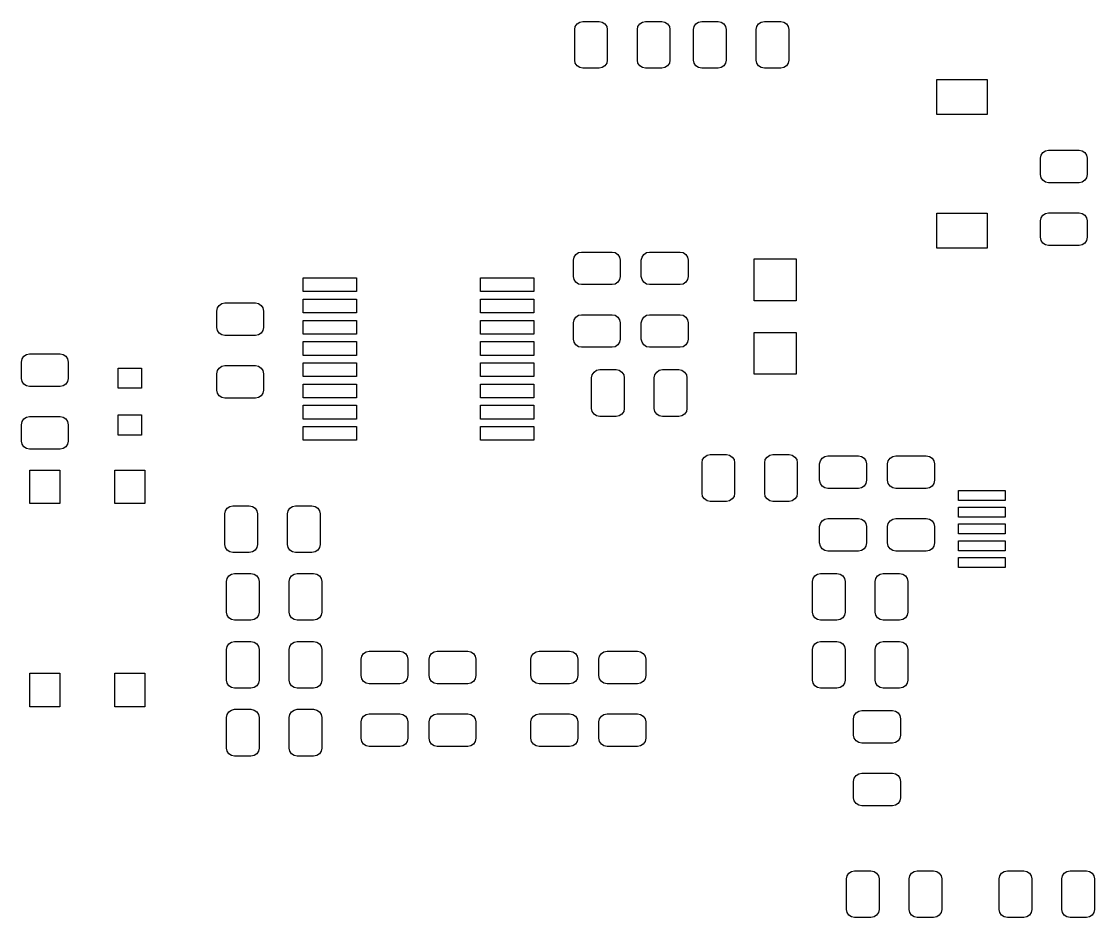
# Model space of a CAD drawing. Extents: x -0.12 to 2.48, y -0.88 to 0.18.
# Drawn here: x -0.118 to 1.146, y -0.878 to 0.178 of the extents above; entities that cross this region are included whole.
import ezdxf

# ---------------------------------------------------------------- set-up
doc = ezdxf.new("R2010")
doc.units = 0
doc.header["$MEASUREMENT"] = 0
doc.layers.add('BLACK', color=7, linetype='CONTINUOUS')

msp = doc.modelspace()

# ---------------------------------------------------------------- linework, layer by layer
at = {"layer": 'BLACK', "linetype": 'CONTINUOUS'}
for p, q in [((0.5398, 0.1768), (0.5435, 0.1776)), ((0.5435, 0.1776), (0.5627, 0.1776)), ((0.5627, 0.1776), (0.5664, 0.1768)), ((0.6136, 0.1768), (0.6173, 0.1776)), ((0.6173, 0.1776), (0.6365, 0.1776)), ((0.6365, 0.1776), (0.6402, 0.1768)), ((0.6798, 0.1768), (0.6835, 0.1776)), ((0.6835, 0.1776), (0.7027, 0.1776)), ((0.7027, 0.1776), (0.7064, 0.1768)), ((0.7536, 0.1768), (0.7573, 0.1776)), ((0.7573, 0.1776), (0.7765, 0.1776)), ((0.7765, 0.1776), (0.7802, 0.1768)), ((0.5339, 0.168), (0.5346, 0.1716)), ((0.5339, 0.132), (0.5339, 0.168)), ((0.5346, 0.1716), (0.5367, 0.1747)), ((0.5367, 0.1747), (0.5398, 0.1768)), ((0.5664, 0.1768), (0.5695, 0.1747)), ((0.5695, 0.1747), (0.5716, 0.1716)), ((0.5716, 0.1716), (0.5723, 0.168)), ((0.5723, 0.168), (0.5723, 0.132)), ((0.6077, 0.168), (0.6084, 0.1716)), ((0.6077, 0.132), (0.6077, 0.168)), ((0.6084, 0.1716), (0.6105, 0.1747)), ((0.6105, 0.1747), (0.6136, 0.1768)), ((0.6402, 0.1768), (0.6433, 0.1747)), ((0.6433, 0.1747), (0.6454, 0.1716)), ((0.6454, 0.1716), (0.6461, 0.168)), ((0.6461, 0.168), (0.6461, 0.132)), ((0.6739, 0.168), (0.6746, 0.1716)), ((0.6739, 0.132), (0.6739, 0.168)), ((0.6746, 0.1716), (0.6767, 0.1747)), ((0.6767, 0.1747), (0.6798, 0.1768)), ((0.7064, 0.1768), (0.7095, 0.1747)), ((0.7095, 0.1747), (0.7116, 0.1716)), ((0.7116, 0.1716), (0.7123, 0.168)), ((0.7123, 0.168), (0.7123, 0.132)), ((0.7477, 0.168), (0.7484, 0.1716)), ((0.7477, 0.132), (0.7477, 0.168)), ((0.7484, 0.1716), (0.7505, 0.1747)), ((0.7505, 0.1747), (0.7536, 0.1768)), ((0.7802, 0.1768), (0.7833, 0.1747)), ((0.7833, 0.1747), (0.7854, 0.1716)), ((0.7854, 0.1716), (0.7861, 0.168)), ((0.7861, 0.168), (0.7861, 0.132)), ((0.5346, 0.1284), (0.5339, 0.132)), ((0.5367, 0.1253), (0.5346, 0.1284)), ((0.5716, 0.1284), (0.5695, 0.1253)), ((0.5723, 0.132), (0.5716, 0.1284)), ((0.6084, 0.1284), (0.6077, 0.132)), ((0.6105, 0.1253), (0.6084, 0.1284)), ((0.6454, 0.1284), (0.6433, 0.1253)), ((0.6461, 0.132), (0.6454, 0.1284)), ((0.6746, 0.1284), (0.6739, 0.132)), ((0.6767, 0.1253), (0.6746, 0.1284)), ((0.7116, 0.1284), (0.7095, 0.1253)), ((0.7123, 0.132), (0.7116, 0.1284)), ((0.7484, 0.1284), (0.7477, 0.132)), ((0.7505, 0.1253), (0.7484, 0.1284)), ((0.7854, 0.1284), (0.7833, 0.1253)), ((0.7861, 0.132), (0.7854, 0.1284)), ((0.5398, 0.1232), (0.5367, 0.1253)), ((0.5435, 0.1224), (0.5398, 0.1232)), ((0.5627, 0.1224), (0.5435, 0.1224)), ((0.5664, 0.1232), (0.5627, 0.1224)), ((0.5695, 0.1253), (0.5664, 0.1232)), ((0.6136, 0.1232), (0.6105, 0.1253)), ((0.6173, 0.1224), (0.6136, 0.1232)), ((0.6365, 0.1224), (0.6173, 0.1224)), ((0.6402, 0.1232), (0.6365, 0.1224)), ((0.6433, 0.1253), (0.6402, 0.1232)), ((0.6798, 0.1232), (0.6767, 0.1253)), ((0.6835, 0.1224), (0.6798, 0.1232)), ((0.7027, 0.1224), (0.6835, 0.1224)), ((0.7064, 0.1232), (0.7027, 0.1224)), ((0.7095, 0.1253), (0.7064, 0.1232)), ((0.7536, 0.1232), (0.7505, 0.1253)), ((0.7573, 0.1224), (0.7536, 0.1232)), ((0.7765, 0.1224), (0.7573, 0.1224)), ((0.7802, 0.1232), (0.7765, 0.1224)), ((0.7833, 0.1253), (0.7802, 0.1232)), ((0.9605, 0.0681), (0.9605, 0.1094)), ((0.9605, 0.1094), (1.0195, 0.1094)), ((1.0195, 0.1094), (1.0195, 0.0681)), ((1.0195, 0.0681), (0.9605, 0.0681)), ((1.0853, 0.0233), (1.0884, 0.0254)), ((1.0884, 0.0254), (1.092, 0.0261)), ((1.092, 0.0261), (1.128, 0.0261)), ((1.128, 0.0261), (1.1316, 0.0254)), ((1.1316, 0.0254), (1.1347, 0.0233)), ((1.0824, 0.0165), (1.0832, 0.0202)), ((1.0824, -0.0027), (1.0824, 0.0165)), ((1.0832, 0.0202), (1.0853, 0.0233)), ((1.1347, 0.0233), (1.1368, 0.0202)), ((1.1368, 0.0202), (1.1376, 0.0165)), ((1.1376, 0.0165), (1.1376, -0.0027)), ((1.0832, -0.0064), (1.0824, -0.0027)), ((1.0853, -0.0095), (1.0832, -0.0064)), ((1.0884, -0.0116), (1.0853, -0.0095)), ((1.092, -0.0123), (1.0884, -0.0116)), ((1.128, -0.0123), (1.092, -0.0123)), ((1.1316, -0.0116), (1.128, -0.0123)), ((1.1347, -0.0095), (1.1316, -0.0116)), ((1.1368, -0.0064), (1.1347, -0.0095)), ((1.1376, -0.0027), (1.1368, -0.0064)), ((0.9605, -0.0894), (0.9605, -0.0481)), ((0.9605, -0.0481), (1.0195, -0.0481)), ((1.0195, -0.0481), (1.0195, -0.0894)), ((1.0832, -0.0536), (1.0853, -0.0505)), ((1.0853, -0.0505), (1.0884, -0.0484)), ((1.0884, -0.0484), (1.092, -0.0477)), ((1.092, -0.0477), (1.128, -0.0477)), ((1.128, -0.0477), (1.1316, -0.0484)), ((1.1316, -0.0484), (1.1347, -0.0505)), ((1.1347, -0.0505), (1.1368, -0.0536)), ((1.0824, -0.0573), (1.0832, -0.0536)), ((1.0824, -0.0765), (1.0824, -0.0573)), ((1.1368, -0.0536), (1.1376, -0.0573)), ((1.1376, -0.0573), (1.1376, -0.0765)), ((1.0832, -0.0802), (1.0824, -0.0765)), ((1.0853, -0.0833), (1.0832, -0.0802)), ((1.0884, -0.0854), (1.0853, -0.0833)), ((1.092, -0.0861), (1.0884, -0.0854)), ((1.128, -0.0861), (1.092, -0.0861)), ((1.1316, -0.0854), (1.128, -0.0861)), ((1.1347, -0.0833), (1.1316, -0.0854)), ((1.1368, -0.0802), (1.1347, -0.0833)), ((1.1376, -0.0765), (1.1368, -0.0802)), ((0.5324, -0.1035), (0.5332, -0.0998)), ((0.5332, -0.0998), (0.5353, -0.0967)), ((0.5353, -0.0967), (0.5384, -0.0946)), ((0.5384, -0.0946), (0.542, -0.0939)), ((0.542, -0.0939), (0.578, -0.0939)), ((0.578, -0.0939), (0.5816, -0.0946)), ((0.5816, -0.0946), (0.5847, -0.0967)), ((0.5847, -0.0967), (0.5868, -0.0998)), ((0.5868, -0.0998), (0.5876, -0.1035)), ((0.6124, -0.1035), (0.6132, -0.0998)), ((0.6132, -0.0998), (0.6153, -0.0967)), ((0.6153, -0.0967), (0.6184, -0.0946)), ((0.6184, -0.0946), (0.622, -0.0939)), ((0.622, -0.0939), (0.658, -0.0939)), ((0.658, -0.0939), (0.6616, -0.0946)), ((0.6616, -0.0946), (0.6647, -0.0967)), ((0.6647, -0.0967), (0.6668, -0.0998)), ((0.6668, -0.0998), (0.6676, -0.1035)), ((1.0195, -0.0894), (0.9605, -0.0894)), ((0.5324, -0.1227), (0.5324, -0.1035)), ((0.5876, -0.1035), (0.5876, -0.1227)), ((0.6124, -0.1227), (0.6124, -0.1035)), ((0.6676, -0.1035), (0.6676, -0.1227)), ((0.7454, -0.1513), (0.7454, -0.1021)), ((0.7454, -0.1021), (0.7946, -0.1021)), ((0.7946, -0.1021), (0.7946, -0.1513)), ((0.214, -0.1406), (0.214, -0.1244)), ((0.214, -0.1244), (0.277, -0.1244)), ((0.277, -0.1244), (0.277, -0.1406)), ((0.423, -0.1406), (0.423, -0.1244)), ((0.423, -0.1244), (0.486, -0.1244)), ((0.486, -0.1244), (0.486, -0.1406)), ((0.5332, -0.1264), (0.5324, -0.1227)), ((0.5353, -0.1295), (0.5332, -0.1264)), ((0.5868, -0.1264), (0.5847, -0.1295)), ((0.5876, -0.1227), (0.5868, -0.1264)), ((0.6132, -0.1264), (0.6124, -0.1227)), ((0.6153, -0.1295), (0.6132, -0.1264)), ((0.6668, -0.1264), (0.6647, -0.1295)), ((0.6676, -0.1227), (0.6668, -0.1264)), ((0.5384, -0.1316), (0.5353, -0.1295)), ((0.542, -0.1323), (0.5384, -0.1316)), ((0.578, -0.1323), (0.542, -0.1323)), ((0.5816, -0.1316), (0.578, -0.1323)), ((0.5847, -0.1295), (0.5816, -0.1316)), ((0.6184, -0.1316), (0.6153, -0.1295)), ((0.622, -0.1323), (0.6184, -0.1316)), ((0.658, -0.1323), (0.622, -0.1323)), ((0.6616, -0.1316), (0.658, -0.1323)), ((0.6647, -0.1295), (0.6616, -0.1316)), ((0.277, -0.1406), (0.214, -0.1406)), ((0.214, -0.1656), (0.214, -0.1494)), ((0.214, -0.1494), (0.277, -0.1494)), ((0.277, -0.1494), (0.277, -0.1656)), ((0.486, -0.1406), (0.423, -0.1406)), ((0.423, -0.1656), (0.423, -0.1494)), ((0.423, -0.1494), (0.486, -0.1494)), ((0.486, -0.1494), (0.486, -0.1656)), ((0.7946, -0.1513), (0.7454, -0.1513)), ((0.1124, -0.1635), (0.1132, -0.1598)), ((0.1124, -0.1827), (0.1124, -0.1635)), ((0.1132, -0.1598), (0.1153, -0.1567)), ((0.1153, -0.1567), (0.1184, -0.1546)), ((0.1184, -0.1546), (0.122, -0.1539)), ((0.122, -0.1539), (0.158, -0.1539)), ((0.158, -0.1539), (0.1616, -0.1546)), ((0.1616, -0.1546), (0.1647, -0.1567)), ((0.1647, -0.1567), (0.1668, -0.1598)), ((0.1668, -0.1598), (0.1676, -0.1635)), ((0.1676, -0.1635), (0.1676, -0.1827)), ((0.277, -0.1656), (0.214, -0.1656)), ((0.214, -0.1906), (0.214, -0.1744)), ((0.214, -0.1744), (0.277, -0.1744)), ((0.277, -0.1744), (0.277, -0.1906)), ((0.486, -0.1656), (0.423, -0.1656)), ((0.423, -0.1906), (0.423, -0.1744)), ((0.423, -0.1744), (0.486, -0.1744)), ((0.486, -0.1744), (0.486, -0.1906)), ((0.5324, -0.1773), (0.5332, -0.1736)), ((0.5332, -0.1736), (0.5353, -0.1705)), ((0.5353, -0.1705), (0.5384, -0.1684)), ((0.5384, -0.1684), (0.542, -0.1677)), ((0.542, -0.1677), (0.578, -0.1677)), ((0.578, -0.1677), (0.5816, -0.1684)), ((0.5816, -0.1684), (0.5847, -0.1705)), ((0.5847, -0.1705), (0.5868, -0.1736)), ((0.5868, -0.1736), (0.5876, -0.1773)), ((0.6124, -0.1773), (0.6132, -0.1736)), ((0.6132, -0.1736), (0.6153, -0.1705)), ((0.6153, -0.1705), (0.6184, -0.1684)), ((0.6184, -0.1684), (0.622, -0.1677)), ((0.622, -0.1677), (0.658, -0.1677)), ((0.658, -0.1677), (0.6616, -0.1684)), ((0.6616, -0.1684), (0.6647, -0.1705)), ((0.6647, -0.1705), (0.6668, -0.1736)), ((0.6668, -0.1736), (0.6676, -0.1773)), ((0.1132, -0.1864), (0.1124, -0.1827)), ((0.1153, -0.1895), (0.1132, -0.1864)), ((0.1184, -0.1916), (0.1153, -0.1895)), ((0.1647, -0.1895), (0.1616, -0.1916)), ((0.1668, -0.1864), (0.1647, -0.1895)), ((0.1676, -0.1827), (0.1668, -0.1864)), ((0.5324, -0.1965), (0.5324, -0.1773)), ((0.5876, -0.1773), (0.5876, -0.1965)), ((0.6124, -0.1965), (0.6124, -0.1773)), ((0.6676, -0.1773), (0.6676, -0.1965)), ((0.7454, -0.2379), (0.7454, -0.1887)), ((0.7454, -0.1887), (0.7946, -0.1887)), ((0.7946, -0.1887), (0.7946, -0.2379)), ((0.122, -0.1923), (0.1184, -0.1916)), ((0.158, -0.1923), (0.122, -0.1923)), ((0.1616, -0.1916), (0.158, -0.1923)), ((0.277, -0.1906), (0.214, -0.1906)), ((0.214, -0.2156), (0.214, -0.1994)), ((0.214, -0.1994), (0.277, -0.1994)), ((0.277, -0.1994), (0.277, -0.2156)), ((0.486, -0.1906), (0.423, -0.1906)), ((0.423, -0.2156), (0.423, -0.1994)), ((0.423, -0.1994), (0.486, -0.1994)), ((0.486, -0.1994), (0.486, -0.2156)), ((0.5332, -0.2002), (0.5324, -0.1965)), ((0.5353, -0.2033), (0.5332, -0.2002)), ((0.5868, -0.2002), (0.5847, -0.2033)), ((0.5876, -0.1965), (0.5868, -0.2002)), ((0.6132, -0.2002), (0.6124, -0.1965)), ((0.6153, -0.2033), (0.6132, -0.2002)), ((0.6668, -0.2002), (0.6647, -0.2033)), ((0.6676, -0.1965), (0.6668, -0.2002)), ((-0.1147, -0.2167), (-0.1116, -0.2146)), ((-0.1116, -0.2146), (-0.108, -0.2139)), ((-0.108, -0.2139), (-0.072, -0.2139)), ((-0.072, -0.2139), (-0.0684, -0.2146)), ((-0.0684, -0.2146), (-0.0653, -0.2167)), ((0.5384, -0.2054), (0.5353, -0.2033)), ((0.542, -0.2061), (0.5384, -0.2054)), ((0.578, -0.2061), (0.542, -0.2061)), ((0.5816, -0.2054), (0.578, -0.2061)), ((0.5847, -0.2033), (0.5816, -0.2054)), ((0.6184, -0.2054), (0.6153, -0.2033)), ((0.622, -0.2061), (0.6184, -0.2054)), ((0.658, -0.2061), (0.622, -0.2061)), ((0.6616, -0.2054), (0.658, -0.2061)), ((0.6647, -0.2033), (0.6616, -0.2054)), ((-0.1176, -0.2235), (-0.1168, -0.2198)), ((-0.1176, -0.2427), (-0.1176, -0.2235)), ((-0.1168, -0.2198), (-0.1147, -0.2167)), ((-0.0653, -0.2167), (-0.0632, -0.2198)), ((-0.0632, -0.2198), (-0.0624, -0.2235)), ((-0.0624, -0.2235), (-0.0624, -0.2427)), ((0.277, -0.2156), (0.214, -0.2156)), ((0.214, -0.2406), (0.214, -0.2244)), ((0.214, -0.2244), (0.277, -0.2244)), ((0.277, -0.2244), (0.277, -0.2406)), ((0.486, -0.2156), (0.423, -0.2156)), ((0.423, -0.2406), (0.423, -0.2244)), ((0.423, -0.2244), (0.486, -0.2244)), ((0.486, -0.2244), (0.486, -0.2406)), ((-0.0038, -0.2543), (-0.0038, -0.2306)), ((-0.0038, -0.2306), (0.0238, -0.2306)), ((0.0238, -0.2306), (0.0238, -0.2543)), ((0.1124, -0.2373), (0.1132, -0.2336)), ((0.1124, -0.2565), (0.1124, -0.2373)), ((0.1132, -0.2336), (0.1153, -0.2305)), ((0.1153, -0.2305), (0.1184, -0.2284)), ((0.1184, -0.2284), (0.122, -0.2277)), ((0.122, -0.2277), (0.158, -0.2277)), ((0.158, -0.2277), (0.1616, -0.2284)), ((0.1616, -0.2284), (0.1647, -0.2305)), ((0.1647, -0.2305), (0.1668, -0.2336)), ((0.1668, -0.2336), (0.1676, -0.2373)), ((0.1676, -0.2373), (0.1676, -0.2565)), ((0.5539, -0.242), (0.5546, -0.2384)), ((0.5546, -0.2384), (0.5567, -0.2353)), ((0.5567, -0.2353), (0.5598, -0.2332)), ((0.5598, -0.2332), (0.5635, -0.2324)), ((0.5635, -0.2324), (0.5827, -0.2324)), ((0.5827, -0.2324), (0.5864, -0.2332)), ((0.5864, -0.2332), (0.5895, -0.2353)), ((0.5895, -0.2353), (0.5916, -0.2384)), ((0.5916, -0.2384), (0.5923, -0.242)), ((0.6277, -0.242), (0.6284, -0.2384)), ((0.6284, -0.2384), (0.6305, -0.2353)), ((0.6305, -0.2353), (0.6336, -0.2332)), ((0.6336, -0.2332), (0.6373, -0.2324)), ((0.6373, -0.2324), (0.6565, -0.2324)), ((0.6565, -0.2324), (0.6602, -0.2332)), ((0.6602, -0.2332), (0.6633, -0.2353)), ((0.6633, -0.2353), (0.6654, -0.2384)), ((0.6654, -0.2384), (0.6661, -0.242)), ((0.7946, -0.2379), (0.7454, -0.2379)), ((-0.1168, -0.2464), (-0.1176, -0.2427)), ((-0.1147, -0.2495), (-0.1168, -0.2464)), ((-0.1116, -0.2516), (-0.1147, -0.2495)), ((-0.108, -0.2523), (-0.1116, -0.2516)), ((-0.072, -0.2523), (-0.108, -0.2523)), ((-0.0684, -0.2516), (-0.072, -0.2523)), ((-0.0653, -0.2495), (-0.0684, -0.2516)), ((-0.0632, -0.2464), (-0.0653, -0.2495)), ((-0.0624, -0.2427), (-0.0632, -0.2464)), ((0.277, -0.2406), (0.214, -0.2406)), ((0.214, -0.2656), (0.214, -0.2494)), ((0.214, -0.2494), (0.277, -0.2494)), ((0.277, -0.2494), (0.277, -0.2656)), ((0.486, -0.2406), (0.423, -0.2406)), ((0.423, -0.2656), (0.423, -0.2494)), ((0.423, -0.2494), (0.486, -0.2494)), ((0.486, -0.2494), (0.486, -0.2656)), ((0.5539, -0.278), (0.5539, -0.242)), ((0.5923, -0.242), (0.5923, -0.278)), ((0.6277, -0.278), (0.6277, -0.242)), ((0.6661, -0.242), (0.6661, -0.278)), ((0.0238, -0.2543), (-0.0038, -0.2543)), ((0.1132, -0.2602), (0.1124, -0.2565)), ((0.1153, -0.2633), (0.1132, -0.2602)), ((0.1184, -0.2654), (0.1153, -0.2633)), ((0.1647, -0.2633), (0.1616, -0.2654)), ((0.1668, -0.2602), (0.1647, -0.2633)), ((0.1676, -0.2565), (0.1668, -0.2602)), ((0.122, -0.2661), (0.1184, -0.2654)), ((0.158, -0.2661), (0.122, -0.2661)), ((0.1616, -0.2654), (0.158, -0.2661)), ((0.277, -0.2656), (0.214, -0.2656)), ((0.214, -0.2906), (0.214, -0.2744)), ((0.214, -0.2744), (0.277, -0.2744)), ((0.277, -0.2744), (0.277, -0.2906)), ((0.486, -0.2656), (0.423, -0.2656)), ((0.423, -0.2906), (0.423, -0.2744)), ((0.423, -0.2744), (0.486, -0.2744)), ((0.486, -0.2744), (0.486, -0.2906)), ((0.5546, -0.2816), (0.5539, -0.278)), ((0.5923, -0.278), (0.5916, -0.2816)), ((0.6284, -0.2816), (0.6277, -0.278)), ((0.6661, -0.278), (0.6654, -0.2816)), ((-0.1168, -0.2936), (-0.1147, -0.2905)), ((-0.1147, -0.2905), (-0.1116, -0.2884)), ((-0.1116, -0.2884), (-0.108, -0.2877)), ((-0.108, -0.2877), (-0.072, -0.2877)), ((-0.072, -0.2877), (-0.0684, -0.2884)), ((-0.0684, -0.2884), (-0.0653, -0.2905)), ((-0.0653, -0.2905), (-0.0632, -0.2936)), ((-0.0038, -0.3094), (-0.0038, -0.2857)), ((-0.0038, -0.2857), (0.0238, -0.2857)), ((0.0238, -0.2857), (0.0238, -0.3094)), ((0.277, -0.2906), (0.214, -0.2906)), ((0.486, -0.2906), (0.423, -0.2906)), ((0.5567, -0.2847), (0.5546, -0.2816)), ((0.5598, -0.2868), (0.5567, -0.2847)), ((0.5635, -0.2876), (0.5598, -0.2868)), ((0.5827, -0.2876), (0.5635, -0.2876)), ((0.5864, -0.2868), (0.5827, -0.2876)), ((0.5895, -0.2847), (0.5864, -0.2868)), ((0.5916, -0.2816), (0.5895, -0.2847)), ((0.6305, -0.2847), (0.6284, -0.2816)), ((0.6336, -0.2868), (0.6305, -0.2847)), ((0.6373, -0.2876), (0.6336, -0.2868)), ((0.6565, -0.2876), (0.6373, -0.2876)), ((0.6602, -0.2868), (0.6565, -0.2876)), ((0.6633, -0.2847), (0.6602, -0.2868)), ((0.6654, -0.2816), (0.6633, -0.2847)), ((-0.1176, -0.2973), (-0.1168, -0.2936)), ((-0.1176, -0.3165), (-0.1176, -0.2973)), ((-0.0632, -0.2936), (-0.0624, -0.2973)), ((-0.0624, -0.2973), (-0.0624, -0.3165)), ((0.214, -0.3156), (0.214, -0.2994)), ((0.214, -0.2994), (0.277, -0.2994)), ((0.277, -0.2994), (0.277, -0.3156)), ((0.423, -0.3156), (0.423, -0.2994)), ((0.423, -0.2994), (0.486, -0.2994)), ((0.486, -0.2994), (0.486, -0.3156)), ((0.0238, -0.3094), (-0.0038, -0.3094)), ((0.277, -0.3156), (0.214, -0.3156)), ((0.486, -0.3156), (0.423, -0.3156)), ((-0.1168, -0.3202), (-0.1176, -0.3165)), ((-0.1147, -0.3233), (-0.1168, -0.3202)), ((-0.1116, -0.3254), (-0.1147, -0.3233)), ((-0.108, -0.3261), (-0.1116, -0.3254)), ((-0.072, -0.3261), (-0.108, -0.3261)), ((-0.0684, -0.3254), (-0.072, -0.3261)), ((-0.0653, -0.3233), (-0.0684, -0.3254)), ((-0.0632, -0.3202), (-0.0653, -0.3233)), ((-0.0624, -0.3165), (-0.0632, -0.3202)), ((0.6839, -0.342), (0.6846, -0.3384)), ((0.6846, -0.3384), (0.6867, -0.3353)), ((0.6867, -0.3353), (0.6898, -0.3332)), ((0.6898, -0.3332), (0.6935, -0.3324)), ((0.6935, -0.3324), (0.7127, -0.3324)), ((0.7127, -0.3324), (0.7164, -0.3332)), ((0.7164, -0.3332), (0.7195, -0.3353)), ((0.7195, -0.3353), (0.7216, -0.3384)), ((0.7216, -0.3384), (0.7223, -0.342)), ((0.7577, -0.342), (0.7584, -0.3384)), ((0.7584, -0.3384), (0.7605, -0.3353)), ((0.7605, -0.3353), (0.7636, -0.3332)), ((0.7636, -0.3332), (0.7673, -0.3324)), ((0.7673, -0.3324), (0.7865, -0.3324)), ((0.7865, -0.3324), (0.7902, -0.3332)), ((0.7902, -0.3332), (0.7933, -0.3353)), ((0.7933, -0.3353), (0.7954, -0.3384)), ((0.7954, -0.3384), (0.7961, -0.342)), ((0.8224, -0.3435), (0.8232, -0.3398)), ((0.8232, -0.3398), (0.8253, -0.3367)), ((0.8253, -0.3367), (0.8284, -0.3346)), ((0.8284, -0.3346), (0.832, -0.3339)), ((0.832, -0.3339), (0.868, -0.3339)), ((0.868, -0.3339), (0.8716, -0.3346)), ((0.8716, -0.3346), (0.8747, -0.3367)), ((0.8747, -0.3367), (0.8768, -0.3398)), ((0.8768, -0.3398), (0.8776, -0.3435)), ((0.9024, -0.3435), (0.9032, -0.3398)), ((0.9032, -0.3398), (0.9053, -0.3367)), ((0.9053, -0.3367), (0.9084, -0.3346)), ((0.9084, -0.3346), (0.912, -0.3339)), ((0.912, -0.3339), (0.948, -0.3339)), ((0.948, -0.3339), (0.9516, -0.3346)), ((0.9516, -0.3346), (0.9547, -0.3367)), ((0.9547, -0.3367), (0.9568, -0.3398)), ((0.9568, -0.3398), (0.9576, -0.3435)), ((-0.1077, -0.39), (-0.1077, -0.3506)), ((-0.1077, -0.3506), (-0.0723, -0.3506)), ((-0.0723, -0.3506), (-0.0723, -0.39)), ((-0.0077, -0.39), (-0.0077, -0.3506)), ((-0.0077, -0.3506), (0.0277, -0.3506)), ((0.0277, -0.3506), (0.0277, -0.39)), ((0.6839, -0.378), (0.6839, -0.342)), ((0.7223, -0.342), (0.7223, -0.378)), ((0.7577, -0.378), (0.7577, -0.342)), ((0.7961, -0.342), (0.7961, -0.378)), ((0.8224, -0.3627), (0.8224, -0.3435)), ((0.8776, -0.3435), (0.8776, -0.3627)), ((0.9024, -0.3627), (0.9024, -0.3435)), ((0.9576, -0.3435), (0.9576, -0.3627)), ((0.8232, -0.3664), (0.8224, -0.3627)), ((0.8253, -0.3695), (0.8232, -0.3664)), ((0.8768, -0.3664), (0.8747, -0.3695)), ((0.8776, -0.3627), (0.8768, -0.3664)), ((0.9032, -0.3664), (0.9024, -0.3627)), ((0.9053, -0.3695), (0.9032, -0.3664)), ((0.9568, -0.3664), (0.9547, -0.3695)), ((0.9576, -0.3627), (0.9568, -0.3664)), ((0.6846, -0.3816), (0.6839, -0.378)), ((0.7223, -0.378), (0.7216, -0.3816)), ((0.7584, -0.3816), (0.7577, -0.378)), ((0.7961, -0.378), (0.7954, -0.3816)), ((0.8284, -0.3716), (0.8253, -0.3695)), ((0.832, -0.3723), (0.8284, -0.3716)), ((0.868, -0.3723), (0.832, -0.3723)), ((0.8716, -0.3716), (0.868, -0.3723)), ((0.8747, -0.3695), (0.8716, -0.3716)), ((0.9084, -0.3716), (0.9053, -0.3695)), ((0.912, -0.3723), (0.9084, -0.3716)), ((0.948, -0.3723), (0.912, -0.3723)), ((0.9516, -0.3716), (0.948, -0.3723)), ((0.9547, -0.3695), (0.9516, -0.3716)), ((0.9858, -0.3865), (0.9858, -0.3747)), ((0.9858, -0.3747), (1.0409, -0.3747)), ((1.0409, -0.3747), (1.0409, -0.3865)), ((-0.0723, -0.39), (-0.1077, -0.39)), ((0.0277, -0.39), (-0.0077, -0.39)), ((0.6867, -0.3847), (0.6846, -0.3816)), ((0.6898, -0.3868), (0.6867, -0.3847)), ((0.6935, -0.3876), (0.6898, -0.3868)), ((0.7127, -0.3876), (0.6935, -0.3876)), ((0.7164, -0.3868), (0.7127, -0.3876)), ((0.7195, -0.3847), (0.7164, -0.3868)), ((0.7216, -0.3816), (0.7195, -0.3847)), ((0.7605, -0.3847), (0.7584, -0.3816)), ((0.7636, -0.3868), (0.7605, -0.3847)), ((0.7673, -0.3876), (0.7636, -0.3868)), ((0.7865, -0.3876), (0.7673, -0.3876)), ((0.7902, -0.3868), (0.7865, -0.3876)), ((0.7933, -0.3847), (0.7902, -0.3868)), ((0.7954, -0.3816), (0.7933, -0.3847)), ((1.0409, -0.3865), (0.9858, -0.3865)), ((0.1219, -0.4023), (0.1227, -0.3987)), ((0.1219, -0.4383), (0.1219, -0.4023)), ((0.1227, -0.3987), (0.1247, -0.3956)), ((0.1247, -0.3956), (0.1279, -0.3935)), ((0.1279, -0.3935), (0.1315, -0.3927)), ((0.1315, -0.3927), (0.1507, -0.3927)), ((0.1507, -0.3927), (0.1544, -0.3935)), ((0.1544, -0.3935), (0.1575, -0.3956)), ((0.1575, -0.3956), (0.1596, -0.3987)), ((0.1596, -0.3987), (0.1603, -0.4023)), ((0.1603, -0.4023), (0.1603, -0.4383)), ((0.1957, -0.4023), (0.1965, -0.3987)), ((0.1957, -0.4383), (0.1957, -0.4023)), ((0.1965, -0.3987), (0.1986, -0.3956)), ((0.1986, -0.3956), (0.2017, -0.3935)), ((0.2017, -0.3935), (0.2053, -0.3927)), ((0.2053, -0.3927), (0.2245, -0.3927)), ((0.2245, -0.3927), (0.2282, -0.3935)), ((0.2282, -0.3935), (0.2313, -0.3956)), ((0.2313, -0.3956), (0.2334, -0.3987)), ((0.2334, -0.3987), (0.2341, -0.4023)), ((0.2341, -0.4023), (0.2341, -0.4383)), ((0.9858, -0.4062), (0.9858, -0.3944)), ((0.9858, -0.3944), (1.0409, -0.3944)), ((1.0409, -0.3944), (1.0409, -0.4062)), ((0.8224, -0.4173), (0.8232, -0.4136)), ((0.8232, -0.4136), (0.8253, -0.4105)), ((0.8253, -0.4105), (0.8284, -0.4084)), ((0.8284, -0.4084), (0.832, -0.4077)), ((0.832, -0.4077), (0.868, -0.4077)), ((0.868, -0.4077), (0.8716, -0.4084)), ((0.8716, -0.4084), (0.8747, -0.4105)), ((0.8747, -0.4105), (0.8768, -0.4136)), ((0.8768, -0.4136), (0.8776, -0.4173)), ((0.9024, -0.4173), (0.9032, -0.4136)), ((0.9032, -0.4136), (0.9053, -0.4105)), ((0.9053, -0.4105), (0.9084, -0.4084)), ((0.9084, -0.4084), (0.912, -0.4077)), ((0.912, -0.4077), (0.948, -0.4077)), ((0.948, -0.4077), (0.9516, -0.4084)), ((0.9516, -0.4084), (0.9547, -0.4105)), ((0.9547, -0.4105), (0.9568, -0.4136)), ((0.9568, -0.4136), (0.9576, -0.4173)), ((1.0409, -0.4062), (0.9858, -0.4062)), ((0.9858, -0.4259), (0.9858, -0.4141)), ((0.9858, -0.4141), (1.0409, -0.4141)), ((1.0409, -0.4141), (1.0409, -0.4259)), ((0.8224, -0.4365), (0.8224, -0.4173)), ((0.8776, -0.4173), (0.8776, -0.4365)), ((0.9024, -0.4365), (0.9024, -0.4173)), ((0.9576, -0.4173), (0.9576, -0.4365)), ((1.0409, -0.4259), (0.9858, -0.4259)), ((0.1227, -0.4419), (0.1219, -0.4383)), ((0.1247, -0.4451), (0.1227, -0.4419)), ((0.1596, -0.4419), (0.1575, -0.4451)), ((0.1603, -0.4383), (0.1596, -0.4419)), ((0.1965, -0.4419), (0.1957, -0.4383)), ((0.1986, -0.4451), (0.1965, -0.4419)), ((0.2334, -0.4419), (0.2313, -0.4451)), ((0.2341, -0.4383), (0.2334, -0.4419)), ((0.8232, -0.4402), (0.8224, -0.4365)), ((0.8253, -0.4433), (0.8232, -0.4402)), ((0.8768, -0.4402), (0.8747, -0.4433)), ((0.8776, -0.4365), (0.8768, -0.4402)), ((0.9032, -0.4402), (0.9024, -0.4365)), ((0.9053, -0.4433), (0.9032, -0.4402)), ((0.9568, -0.4402), (0.9547, -0.4433)), ((0.9576, -0.4365), (0.9568, -0.4402)), ((0.9858, -0.4456), (0.9858, -0.4338)), ((0.9858, -0.4338), (1.0409, -0.4338)), ((1.0409, -0.4338), (1.0409, -0.4456)), ((0.1279, -0.4471), (0.1247, -0.4451)), ((0.1315, -0.4479), (0.1279, -0.4471)), ((0.1507, -0.4479), (0.1315, -0.4479)), ((0.1544, -0.4471), (0.1507, -0.4479)), ((0.1575, -0.4451), (0.1544, -0.4471)), ((0.2017, -0.4471), (0.1986, -0.4451)), ((0.2053, -0.4479), (0.2017, -0.4471)), ((0.2245, -0.4479), (0.2053, -0.4479)), ((0.2282, -0.4471), (0.2245, -0.4479)), ((0.2313, -0.4451), (0.2282, -0.4471)), ((0.8284, -0.4454), (0.8253, -0.4433)), ((0.832, -0.4461), (0.8284, -0.4454)), ((0.868, -0.4461), (0.832, -0.4461)), ((0.8716, -0.4454), (0.868, -0.4461)), ((0.8747, -0.4433), (0.8716, -0.4454)), ((0.9084, -0.4454), (0.9053, -0.4433)), ((0.912, -0.4461), (0.9084, -0.4454)), ((0.948, -0.4461), (0.912, -0.4461)), ((0.9516, -0.4454), (0.948, -0.4461)), ((0.9547, -0.4433), (0.9516, -0.4454)), ((1.0409, -0.4456), (0.9858, -0.4456)), ((0.9858, -0.4653), (0.9858, -0.4535)), ((0.9858, -0.4535), (1.0409, -0.4535)), ((1.0409, -0.4535), (1.0409, -0.4653)), ((1.0409, -0.4653), (0.9858, -0.4653)), ((0.1239, -0.482), (0.1246, -0.4784)), ((0.1246, -0.4784), (0.1267, -0.4753)), ((0.1267, -0.4753), (0.1298, -0.4732)), ((0.1298, -0.4732), (0.1335, -0.4724)), ((0.1335, -0.4724), (0.1527, -0.4724)), ((0.1527, -0.4724), (0.1564, -0.4732)), ((0.1564, -0.4732), (0.1595, -0.4753)), ((0.1595, -0.4753), (0.1616, -0.4784)), ((0.1616, -0.4784), (0.1623, -0.482)), ((0.1977, -0.482), (0.1984, -0.4784)), ((0.1984, -0.4784), (0.2005, -0.4753)), ((0.2005, -0.4753), (0.2036, -0.4732)), ((0.2036, -0.4732), (0.2073, -0.4724)), ((0.2073, -0.4724), (0.2265, -0.4724)), ((0.2265, -0.4724), (0.2302, -0.4732)), ((0.2302, -0.4732), (0.2333, -0.4753)), ((0.2333, -0.4753), (0.2354, -0.4784)), ((0.2354, -0.4784), (0.2361, -0.482)), ((0.8139, -0.482), (0.8146, -0.4784)), ((0.8146, -0.4784), (0.8167, -0.4753)), ((0.8167, -0.4753), (0.8198, -0.4732)), ((0.8198, -0.4732), (0.8235, -0.4724)), ((0.8235, -0.4724), (0.8427, -0.4724)), ((0.8427, -0.4724), (0.8464, -0.4732)), ((0.8464, -0.4732), (0.8495, -0.4753)), ((0.8495, -0.4753), (0.8516, -0.4784)), ((0.8516, -0.4784), (0.8523, -0.482)), ((0.8877, -0.482), (0.8884, -0.4784)), ((0.8884, -0.4784), (0.8905, -0.4753)), ((0.8905, -0.4753), (0.8936, -0.4732)), ((0.8936, -0.4732), (0.8973, -0.4724)), ((0.8973, -0.4724), (0.9165, -0.4724)), ((0.9165, -0.4724), (0.9202, -0.4732)), ((0.9202, -0.4732), (0.9233, -0.4753)), ((0.9233, -0.4753), (0.9254, -0.4784)), ((0.9254, -0.4784), (0.9261, -0.482)), ((0.1239, -0.518), (0.1239, -0.482)), ((0.1623, -0.482), (0.1623, -0.518)), ((0.1977, -0.518), (0.1977, -0.482)), ((0.2361, -0.482), (0.2361, -0.518)), ((0.8139, -0.518), (0.8139, -0.482)), ((0.8523, -0.482), (0.8523, -0.518)), ((0.8877, -0.518), (0.8877, -0.482)), ((0.9261, -0.482), (0.9261, -0.518)), ((0.1246, -0.5216), (0.1239, -0.518)), ((0.1623, -0.518), (0.1616, -0.5216)), ((0.1984, -0.5216), (0.1977, -0.518)), ((0.2361, -0.518), (0.2354, -0.5216)), ((0.8146, -0.5216), (0.8139, -0.518)), ((0.8523, -0.518), (0.8516, -0.5216)), ((0.8884, -0.5216), (0.8877, -0.518)), ((0.9261, -0.518), (0.9254, -0.5216)), ((0.1267, -0.5247), (0.1246, -0.5216)), ((0.1298, -0.5268), (0.1267, -0.5247)), ((0.1335, -0.5276), (0.1298, -0.5268)), ((0.1527, -0.5276), (0.1335, -0.5276)), ((0.1564, -0.5268), (0.1527, -0.5276)), ((0.1595, -0.5247), (0.1564, -0.5268)), ((0.1616, -0.5216), (0.1595, -0.5247)), ((0.2005, -0.5247), (0.1984, -0.5216)), ((0.2036, -0.5268), (0.2005, -0.5247)), ((0.2073, -0.5276), (0.2036, -0.5268)), ((0.2265, -0.5276), (0.2073, -0.5276)), ((0.2302, -0.5268), (0.2265, -0.5276)), ((0.2333, -0.5247), (0.2302, -0.5268)), ((0.2354, -0.5216), (0.2333, -0.5247)), ((0.8167, -0.5247), (0.8146, -0.5216)), ((0.8198, -0.5268), (0.8167, -0.5247)), ((0.8235, -0.5276), (0.8198, -0.5268)), ((0.8427, -0.5276), (0.8235, -0.5276)), ((0.8464, -0.5268), (0.8427, -0.5276)), ((0.8495, -0.5247), (0.8464, -0.5268)), ((0.8516, -0.5216), (0.8495, -0.5247)), ((0.8905, -0.5247), (0.8884, -0.5216)), ((0.8936, -0.5268), (0.8905, -0.5247)), ((0.8973, -0.5276), (0.8936, -0.5268)), ((0.9165, -0.5276), (0.8973, -0.5276)), ((0.9202, -0.5268), (0.9165, -0.5276)), ((0.9233, -0.5247), (0.9202, -0.5268)), ((0.9254, -0.5216), (0.9233, -0.5247)), ((0.1246, -0.5584), (0.1267, -0.5553)), ((0.1267, -0.5553), (0.1298, -0.5532)), ((0.1298, -0.5532), (0.1335, -0.5524)), ((0.1335, -0.5524), (0.1527, -0.5524)), ((0.1527, -0.5524), (0.1564, -0.5532)), ((0.1564, -0.5532), (0.1595, -0.5553)), ((0.1595, -0.5553), (0.1616, -0.5584)), ((0.1984, -0.5584), (0.2005, -0.5553)), ((0.2005, -0.5553), (0.2036, -0.5532)), ((0.2036, -0.5532), (0.2073, -0.5524)), ((0.2073, -0.5524), (0.2265, -0.5524)), ((0.2265, -0.5524), (0.2302, -0.5532)), ((0.2302, -0.5532), (0.2333, -0.5553)), ((0.2333, -0.5553), (0.2354, -0.5584)), ((0.8146, -0.5584), (0.8167, -0.5553)), ((0.8167, -0.5553), (0.8198, -0.5532)), ((0.8198, -0.5532), (0.8235, -0.5524)), ((0.8235, -0.5524), (0.8427, -0.5524)), ((0.8427, -0.5524), (0.8464, -0.5532)), ((0.8464, -0.5532), (0.8495, -0.5553)), ((0.8495, -0.5553), (0.8516, -0.5584)), ((0.8884, -0.5584), (0.8905, -0.5553)), ((0.8905, -0.5553), (0.8936, -0.5532)), ((0.8936, -0.5532), (0.8973, -0.5524)), ((0.8973, -0.5524), (0.9165, -0.5524)), ((0.9165, -0.5524), (0.9202, -0.5532)), ((0.9202, -0.5532), (0.9233, -0.5553)), ((0.9233, -0.5553), (0.9254, -0.5584)), ((0.1239, -0.562), (0.1246, -0.5584)), ((0.1239, -0.598), (0.1239, -0.562)), ((0.1616, -0.5584), (0.1623, -0.562)), ((0.1623, -0.562), (0.1623, -0.598)), ((0.1977, -0.562), (0.1984, -0.5584)), ((0.1977, -0.598), (0.1977, -0.562)), ((0.2354, -0.5584), (0.2361, -0.562)), ((0.2361, -0.562), (0.2361, -0.598)), ((0.2832, -0.5698), (0.2853, -0.5667)), ((0.2853, -0.5667), (0.2884, -0.5646)), ((0.2884, -0.5646), (0.292, -0.5639)), ((0.292, -0.5639), (0.328, -0.5639)), ((0.328, -0.5639), (0.3316, -0.5646)), ((0.3316, -0.5646), (0.3347, -0.5667)), ((0.3347, -0.5667), (0.3368, -0.5698)), ((0.3632, -0.5698), (0.3653, -0.5667)), ((0.3653, -0.5667), (0.3684, -0.5646)), ((0.3684, -0.5646), (0.372, -0.5639)), ((0.372, -0.5639), (0.408, -0.5639)), ((0.408, -0.5639), (0.4116, -0.5646)), ((0.4116, -0.5646), (0.4147, -0.5667)), ((0.4147, -0.5667), (0.4168, -0.5698)), ((0.4832, -0.5698), (0.4853, -0.5667)), ((0.4853, -0.5667), (0.4884, -0.5646)), ((0.4884, -0.5646), (0.492, -0.5639)), ((0.492, -0.5639), (0.528, -0.5639)), ((0.528, -0.5639), (0.5316, -0.5646)), ((0.5316, -0.5646), (0.5347, -0.5667)), ((0.5347, -0.5667), (0.5368, -0.5698)), ((0.5632, -0.5698), (0.5653, -0.5667)), ((0.5653, -0.5667), (0.5684, -0.5646)), ((0.5684, -0.5646), (0.572, -0.5639)), ((0.572, -0.5639), (0.608, -0.5639)), ((0.608, -0.5639), (0.6116, -0.5646)), ((0.6116, -0.5646), (0.6147, -0.5667)), ((0.6147, -0.5667), (0.6168, -0.5698)), ((0.8139, -0.562), (0.8146, -0.5584)), ((0.8139, -0.598), (0.8139, -0.562)), ((0.8516, -0.5584), (0.8523, -0.562)), ((0.8523, -0.562), (0.8523, -0.598)), ((0.8877, -0.562), (0.8884, -0.5584)), ((0.8877, -0.598), (0.8877, -0.562)), ((0.9254, -0.5584), (0.9261, -0.562)), ((0.9261, -0.562), (0.9261, -0.598)), ((0.2824, -0.5735), (0.2832, -0.5698)), ((0.2824, -0.5927), (0.2824, -0.5735)), ((0.3368, -0.5698), (0.3376, -0.5735)), ((0.3376, -0.5735), (0.3376, -0.5927)), ((0.3624, -0.5735), (0.3632, -0.5698)), ((0.3624, -0.5927), (0.3624, -0.5735)), ((0.4168, -0.5698), (0.4176, -0.5735)), ((0.4176, -0.5735), (0.4176, -0.5927)), ((0.4824, -0.5735), (0.4832, -0.5698)), ((0.4824, -0.5927), (0.4824, -0.5735)), ((0.5368, -0.5698), (0.5376, -0.5735)), ((0.5376, -0.5735), (0.5376, -0.5927)), ((0.5624, -0.5735), (0.5632, -0.5698)), ((0.5624, -0.5927), (0.5624, -0.5735)), ((0.6168, -0.5698), (0.6176, -0.5735)), ((0.6176, -0.5735), (0.6176, -0.5927)), ((-0.1077, -0.6294), (-0.1077, -0.59)), ((-0.1077, -0.59), (-0.0723, -0.59)), ((-0.0723, -0.59), (-0.0723, -0.6294)), ((-0.0077, -0.6294), (-0.0077, -0.59)), ((-0.0077, -0.59), (0.0277, -0.59)), ((0.0277, -0.59), (0.0277, -0.6294)), ((0.2832, -0.5964), (0.2824, -0.5927)), ((0.3376, -0.5927), (0.3368, -0.5964)), ((0.3632, -0.5964), (0.3624, -0.5927)), ((0.4176, -0.5927), (0.4168, -0.5964)), ((0.4832, -0.5964), (0.4824, -0.5927)), ((0.5376, -0.5927), (0.5368, -0.5964)), ((0.5632, -0.5964), (0.5624, -0.5927)), ((0.6176, -0.5927), (0.6168, -0.5964)), ((0.1246, -0.6016), (0.1239, -0.598)), ((0.1267, -0.6047), (0.1246, -0.6016)), ((0.1298, -0.6068), (0.1267, -0.6047)), ((0.1595, -0.6047), (0.1564, -0.6068)), ((0.1616, -0.6016), (0.1595, -0.6047)), ((0.1623, -0.598), (0.1616, -0.6016)), ((0.1984, -0.6016), (0.1977, -0.598)), ((0.2005, -0.6047), (0.1984, -0.6016)), ((0.2036, -0.6068), (0.2005, -0.6047)), ((0.2333, -0.6047), (0.2302, -0.6068)), ((0.2354, -0.6016), (0.2333, -0.6047)), ((0.2361, -0.598), (0.2354, -0.6016)), ((0.2853, -0.5995), (0.2832, -0.5964)), ((0.2884, -0.6016), (0.2853, -0.5995)), ((0.292, -0.6023), (0.2884, -0.6016)), ((0.328, -0.6023), (0.292, -0.6023)), ((0.3316, -0.6016), (0.328, -0.6023)), ((0.3347, -0.5995), (0.3316, -0.6016)), ((0.3368, -0.5964), (0.3347, -0.5995)), ((0.3653, -0.5995), (0.3632, -0.5964)), ((0.3684, -0.6016), (0.3653, -0.5995)), ((0.372, -0.6023), (0.3684, -0.6016)), ((0.408, -0.6023), (0.372, -0.6023)), ((0.4116, -0.6016), (0.408, -0.6023)), ((0.4147, -0.5995), (0.4116, -0.6016)), ((0.4168, -0.5964), (0.4147, -0.5995)), ((0.4853, -0.5995), (0.4832, -0.5964)), ((0.4884, -0.6016), (0.4853, -0.5995)), ((0.492, -0.6023), (0.4884, -0.6016)), ((0.528, -0.6023), (0.492, -0.6023)), ((0.5316, -0.6016), (0.528, -0.6023)), ((0.5347, -0.5995), (0.5316, -0.6016)), ((0.5368, -0.5964), (0.5347, -0.5995)), ((0.5653, -0.5995), (0.5632, -0.5964)), ((0.5684, -0.6016), (0.5653, -0.5995)), ((0.572, -0.6023), (0.5684, -0.6016)), ((0.608, -0.6023), (0.572, -0.6023)), ((0.6116, -0.6016), (0.608, -0.6023)), ((0.6147, -0.5995), (0.6116, -0.6016)), ((0.6168, -0.5964), (0.6147, -0.5995)), ((0.8146, -0.6016), (0.8139, -0.598)), ((0.8167, -0.6047), (0.8146, -0.6016)), ((0.8198, -0.6068), (0.8167, -0.6047)), ((0.8495, -0.6047), (0.8464, -0.6068)), ((0.8516, -0.6016), (0.8495, -0.6047)), ((0.8523, -0.598), (0.8516, -0.6016)), ((0.8884, -0.6016), (0.8877, -0.598)), ((0.8905, -0.6047), (0.8884, -0.6016)), ((0.8936, -0.6068), (0.8905, -0.6047)), ((0.9233, -0.6047), (0.9202, -0.6068)), ((0.9254, -0.6016), (0.9233, -0.6047)), ((0.9261, -0.598), (0.9254, -0.6016)), ((0.1335, -0.6076), (0.1298, -0.6068)), ((0.1527, -0.6076), (0.1335, -0.6076)), ((0.1564, -0.6068), (0.1527, -0.6076)), ((0.2073, -0.6076), (0.2036, -0.6068)), ((0.2265, -0.6076), (0.2073, -0.6076)), ((0.2302, -0.6068), (0.2265, -0.6076)), ((0.8235, -0.6076), (0.8198, -0.6068)), ((0.8427, -0.6076), (0.8235, -0.6076)), ((0.8464, -0.6068), (0.8427, -0.6076)), ((0.8973, -0.6076), (0.8936, -0.6068)), ((0.9165, -0.6076), (0.8973, -0.6076)), ((0.9202, -0.6068), (0.9165, -0.6076)), ((-0.0723, -0.6294), (-0.1077, -0.6294)), ((0.0277, -0.6294), (-0.0077, -0.6294)), ((0.1239, -0.642), (0.1246, -0.6384)), ((0.1239, -0.678), (0.1239, -0.642)), ((0.1246, -0.6384), (0.1267, -0.6353)), ((0.1267, -0.6353), (0.1298, -0.6332)), ((0.1298, -0.6332), (0.1335, -0.6324)), ((0.1335, -0.6324), (0.1527, -0.6324)), ((0.1527, -0.6324), (0.1564, -0.6332)), ((0.1564, -0.6332), (0.1595, -0.6353)), ((0.1595, -0.6353), (0.1616, -0.6384)), ((0.1616, -0.6384), (0.1623, -0.642)), ((0.1623, -0.642), (0.1623, -0.678)), ((0.1977, -0.642), (0.1984, -0.6384)), ((0.1977, -0.678), (0.1977, -0.642)), ((0.1984, -0.6384), (0.2005, -0.6353)), ((0.2005, -0.6353), (0.2036, -0.6332)), ((0.2036, -0.6332), (0.2073, -0.6324)), ((0.2073, -0.6324), (0.2265, -0.6324)), ((0.2265, -0.6324), (0.2302, -0.6332)), ((0.2302, -0.6332), (0.2333, -0.6353)), ((0.2333, -0.6353), (0.2354, -0.6384)), ((0.2354, -0.6384), (0.2361, -0.642)), ((0.2361, -0.642), (0.2361, -0.678)), ((0.2824, -0.6473), (0.2832, -0.6436)), ((0.2832, -0.6436), (0.2853, -0.6405)), ((0.2853, -0.6405), (0.2884, -0.6384)), ((0.2884, -0.6384), (0.292, -0.6377)), ((0.292, -0.6377), (0.328, -0.6377)), ((0.328, -0.6377), (0.3316, -0.6384)), ((0.3316, -0.6384), (0.3347, -0.6405)), ((0.3347, -0.6405), (0.3368, -0.6436)), ((0.3368, -0.6436), (0.3376, -0.6473)), ((0.3624, -0.6473), (0.3632, -0.6436)), ((0.3632, -0.6436), (0.3653, -0.6405)), ((0.3653, -0.6405), (0.3684, -0.6384)), ((0.3684, -0.6384), (0.372, -0.6377)), ((0.372, -0.6377), (0.408, -0.6377)), ((0.408, -0.6377), (0.4116, -0.6384)), ((0.4116, -0.6384), (0.4147, -0.6405)), ((0.4147, -0.6405), (0.4168, -0.6436)), ((0.4168, -0.6436), (0.4176, -0.6473)), ((0.4824, -0.6473), (0.4832, -0.6436)), ((0.4832, -0.6436), (0.4853, -0.6405)), ((0.4853, -0.6405), (0.4884, -0.6384)), ((0.4884, -0.6384), (0.492, -0.6377)), ((0.492, -0.6377), (0.528, -0.6377)), ((0.528, -0.6377), (0.5316, -0.6384)), ((0.5316, -0.6384), (0.5347, -0.6405)), ((0.5347, -0.6405), (0.5368, -0.6436)), ((0.5368, -0.6436), (0.5376, -0.6473)), ((0.5624, -0.6473), (0.5632, -0.6436)), ((0.5632, -0.6436), (0.5653, -0.6405)), ((0.5653, -0.6405), (0.5684, -0.6384)), ((0.5684, -0.6384), (0.572, -0.6377)), ((0.572, -0.6377), (0.608, -0.6377)), ((0.608, -0.6377), (0.6116, -0.6384)), ((0.6116, -0.6384), (0.6147, -0.6405)), ((0.6147, -0.6405), (0.6168, -0.6436)), ((0.6168, -0.6436), (0.6176, -0.6473)), ((0.8624, -0.6435), (0.8632, -0.6398)), ((0.8624, -0.6627), (0.8624, -0.6435)), ((0.8632, -0.6398), (0.8653, -0.6367)), ((0.8653, -0.6367), (0.8684, -0.6346)), ((0.8684, -0.6346), (0.872, -0.6339)), ((0.872, -0.6339), (0.908, -0.6339)), ((0.908, -0.6339), (0.9116, -0.6346)), ((0.9116, -0.6346), (0.9147, -0.6367)), ((0.9147, -0.6367), (0.9168, -0.6398)), ((0.9168, -0.6398), (0.9176, -0.6435)), ((0.9176, -0.6435), (0.9176, -0.6627)), ((0.2824, -0.6665), (0.2824, -0.6473)), ((0.3376, -0.6473), (0.3376, -0.6665)), ((0.3624, -0.6665), (0.3624, -0.6473)), ((0.4176, -0.6473), (0.4176, -0.6665)), ((0.4824, -0.6665), (0.4824, -0.6473)), ((0.5376, -0.6473), (0.5376, -0.6665)), ((0.5624, -0.6665), (0.5624, -0.6473)), ((0.6176, -0.6473), (0.6176, -0.6665)), ((0.2832, -0.6702), (0.2824, -0.6665)), ((0.3376, -0.6665), (0.3368, -0.6702)), ((0.3632, -0.6702), (0.3624, -0.6665)), ((0.4176, -0.6665), (0.4168, -0.6702)), ((0.4832, -0.6702), (0.4824, -0.6665)), ((0.5376, -0.6665), (0.5368, -0.6702)), ((0.5632, -0.6702), (0.5624, -0.6665)), ((0.6176, -0.6665), (0.6168, -0.6702)), ((0.8632, -0.6664), (0.8624, -0.6627)), ((0.8653, -0.6695), (0.8632, -0.6664)), ((0.8684, -0.6716), (0.8653, -0.6695)), ((0.9147, -0.6695), (0.9116, -0.6716)), ((0.9168, -0.6664), (0.9147, -0.6695)), ((0.9176, -0.6627), (0.9168, -0.6664)), ((0.1246, -0.6816), (0.1239, -0.678)), ((0.1267, -0.6847), (0.1246, -0.6816)), ((0.1616, -0.6816), (0.1595, -0.6847)), ((0.1623, -0.678), (0.1616, -0.6816)), ((0.1984, -0.6816), (0.1977, -0.678)), ((0.2005, -0.6847), (0.1984, -0.6816)), ((0.2354, -0.6816), (0.2333, -0.6847)), ((0.2361, -0.678), (0.2354, -0.6816)), ((0.2853, -0.6733), (0.2832, -0.6702)), ((0.2884, -0.6754), (0.2853, -0.6733)), ((0.292, -0.6761), (0.2884, -0.6754)), ((0.328, -0.6761), (0.292, -0.6761)), ((0.3316, -0.6754), (0.328, -0.6761)), ((0.3347, -0.6733), (0.3316, -0.6754)), ((0.3368, -0.6702), (0.3347, -0.6733)), ((0.3653, -0.6733), (0.3632, -0.6702)), ((0.3684, -0.6754), (0.3653, -0.6733)), ((0.372, -0.6761), (0.3684, -0.6754)), ((0.408, -0.6761), (0.372, -0.6761)), ((0.4116, -0.6754), (0.408, -0.6761)), ((0.4147, -0.6733), (0.4116, -0.6754)), ((0.4168, -0.6702), (0.4147, -0.6733)), ((0.4853, -0.6733), (0.4832, -0.6702)), ((0.4884, -0.6754), (0.4853, -0.6733)), ((0.492, -0.6761), (0.4884, -0.6754)), ((0.528, -0.6761), (0.492, -0.6761)), ((0.5316, -0.6754), (0.528, -0.6761)), ((0.5347, -0.6733), (0.5316, -0.6754)), ((0.5368, -0.6702), (0.5347, -0.6733)), ((0.5653, -0.6733), (0.5632, -0.6702)), ((0.5684, -0.6754), (0.5653, -0.6733)), ((0.572, -0.6761), (0.5684, -0.6754)), ((0.608, -0.6761), (0.572, -0.6761)), ((0.6116, -0.6754), (0.608, -0.6761)), ((0.6147, -0.6733), (0.6116, -0.6754)), ((0.6168, -0.6702), (0.6147, -0.6733)), ((0.872, -0.6723), (0.8684, -0.6716)), ((0.908, -0.6723), (0.872, -0.6723)), ((0.9116, -0.6716), (0.908, -0.6723)), ((0.1298, -0.6868), (0.1267, -0.6847)), ((0.1335, -0.6876), (0.1298, -0.6868)), ((0.1527, -0.6876), (0.1335, -0.6876)), ((0.1564, -0.6868), (0.1527, -0.6876)), ((0.1595, -0.6847), (0.1564, -0.6868)), ((0.2036, -0.6868), (0.2005, -0.6847)), ((0.2073, -0.6876), (0.2036, -0.6868)), ((0.2265, -0.6876), (0.2073, -0.6876)), ((0.2302, -0.6868), (0.2265, -0.6876)), ((0.2333, -0.6847), (0.2302, -0.6868)), ((0.8624, -0.7173), (0.8632, -0.7136)), ((0.8624, -0.7365), (0.8624, -0.7173)), ((0.8632, -0.7136), (0.8653, -0.7105)), ((0.8653, -0.7105), (0.8684, -0.7084)), ((0.8684, -0.7084), (0.872, -0.7077)), ((0.872, -0.7077), (0.908, -0.7077)), ((0.908, -0.7077), (0.9116, -0.7084)), ((0.9116, -0.7084), (0.9147, -0.7105)), ((0.9147, -0.7105), (0.9168, -0.7136)), ((0.9168, -0.7136), (0.9176, -0.7173)), ((0.9176, -0.7173), (0.9176, -0.7365)), ((0.8632, -0.7402), (0.8624, -0.7365)), ((0.8653, -0.7433), (0.8632, -0.7402)), ((0.8684, -0.7454), (0.8653, -0.7433)), ((0.872, -0.7461), (0.8684, -0.7454)), ((0.9116, -0.7454), (0.908, -0.7461)), ((0.9147, -0.7433), (0.9116, -0.7454)), ((0.9168, -0.7402), (0.9147, -0.7433)), ((0.9176, -0.7365), (0.9168, -0.7402)), ((0.908, -0.7461), (0.872, -0.7461)), ((0.8539, -0.832), (0.8546, -0.8284)), ((0.8539, -0.868), (0.8539, -0.832)), ((0.8546, -0.8284), (0.8567, -0.8253)), ((0.8567, -0.8253), (0.8598, -0.8232)), ((0.8598, -0.8232), (0.8635, -0.8224)), ((0.8635, -0.8224), (0.8827, -0.8224)), ((0.8827, -0.8224), (0.8864, -0.8232)), ((0.8864, -0.8232), (0.8895, -0.8253)), ((0.8895, -0.8253), (0.8916, -0.8284)), ((0.8916, -0.8284), (0.8923, -0.832)), ((0.8923, -0.832), (0.8923, -0.868)), ((0.9277, -0.832), (0.9284, -0.8284)), ((0.9277, -0.868), (0.9277, -0.832)), ((0.9284, -0.8284), (0.9305, -0.8253)), ((0.9305, -0.8253), (0.9336, -0.8232)), ((0.9336, -0.8232), (0.9373, -0.8224)), ((0.9373, -0.8224), (0.9565, -0.8224)), ((0.9565, -0.8224), (0.9602, -0.8232)), ((0.9602, -0.8232), (0.9633, -0.8253)), ((0.9633, -0.8253), (0.9654, -0.8284)), ((0.9654, -0.8284), (0.9661, -0.832)), ((0.9661, -0.832), (0.9661, -0.868)), ((1.0339, -0.832), (1.0346, -0.8284)), ((1.0339, -0.868), (1.0339, -0.832)), ((1.0346, -0.8284), (1.0367, -0.8253)), ((1.0367, -0.8253), (1.0398, -0.8232)), ((1.0398, -0.8232), (1.0435, -0.8224)), ((1.0435, -0.8224), (1.0627, -0.8224)), ((1.0627, -0.8224), (1.0664, -0.8232)), ((1.0664, -0.8232), (1.0695, -0.8253)), ((1.0695, -0.8253), (1.0716, -0.8284)), ((1.0716, -0.8284), (1.0723, -0.832)), ((1.0723, -0.832), (1.0723, -0.868)), ((1.1077, -0.832), (1.1084, -0.8284)), ((1.1077, -0.868), (1.1077, -0.832)), ((1.1084, -0.8284), (1.1105, -0.8253)), ((1.1105, -0.8253), (1.1136, -0.8232)), ((1.1136, -0.8232), (1.1173, -0.8224)), ((1.1173, -0.8224), (1.1365, -0.8224)), ((1.1365, -0.8224), (1.1402, -0.8232)), ((1.1402, -0.8232), (1.1433, -0.8253)), ((1.1433, -0.8253), (1.1454, -0.8284)), ((1.1454, -0.8284), (1.1461, -0.832)), ((1.1461, -0.832), (1.1461, -0.868)), ((0.8546, -0.8716), (0.8539, -0.868)), ((0.8567, -0.8747), (0.8546, -0.8716)), ((0.8916, -0.8716), (0.8895, -0.8747)), ((0.8923, -0.868), (0.8916, -0.8716)), ((0.9284, -0.8716), (0.9277, -0.868)), ((0.9305, -0.8747), (0.9284, -0.8716)), ((0.9654, -0.8716), (0.9633, -0.8747)), ((0.9661, -0.868), (0.9654, -0.8716)), ((1.0346, -0.8716), (1.0339, -0.868)), ((1.0367, -0.8747), (1.0346, -0.8716)), ((1.0716, -0.8716), (1.0695, -0.8747)), ((1.0723, -0.868), (1.0716, -0.8716)), ((1.1084, -0.8716), (1.1077, -0.868)), ((1.1105, -0.8747), (1.1084, -0.8716)), ((1.1454, -0.8716), (1.1433, -0.8747)), ((1.1461, -0.868), (1.1454, -0.8716)), ((0.8598, -0.8768), (0.8567, -0.8747)), ((0.8635, -0.8776), (0.8598, -0.8768)), ((0.8827, -0.8776), (0.8635, -0.8776)), ((0.8864, -0.8768), (0.8827, -0.8776)), ((0.8895, -0.8747), (0.8864, -0.8768)), ((0.9336, -0.8768), (0.9305, -0.8747)), ((0.9373, -0.8776), (0.9336, -0.8768)), ((0.9565, -0.8776), (0.9373, -0.8776)), ((0.9602, -0.8768), (0.9565, -0.8776)), ((0.9633, -0.8747), (0.9602, -0.8768)), ((1.0398, -0.8768), (1.0367, -0.8747)), ((1.0435, -0.8776), (1.0398, -0.8768)), ((1.0627, -0.8776), (1.0435, -0.8776)), ((1.0664, -0.8768), (1.0627, -0.8776)), ((1.0695, -0.8747), (1.0664, -0.8768)), ((1.1136, -0.8768), (1.1105, -0.8747)), ((1.1173, -0.8776), (1.1136, -0.8768)), ((1.1365, -0.8776), (1.1173, -0.8776)), ((1.1402, -0.8768), (1.1365, -0.8776)), ((1.1433, -0.8747), (1.1402, -0.8768))]:
    msp.add_line(p, q, dxfattribs=at)

doc.saveas('drawing.dxf')
